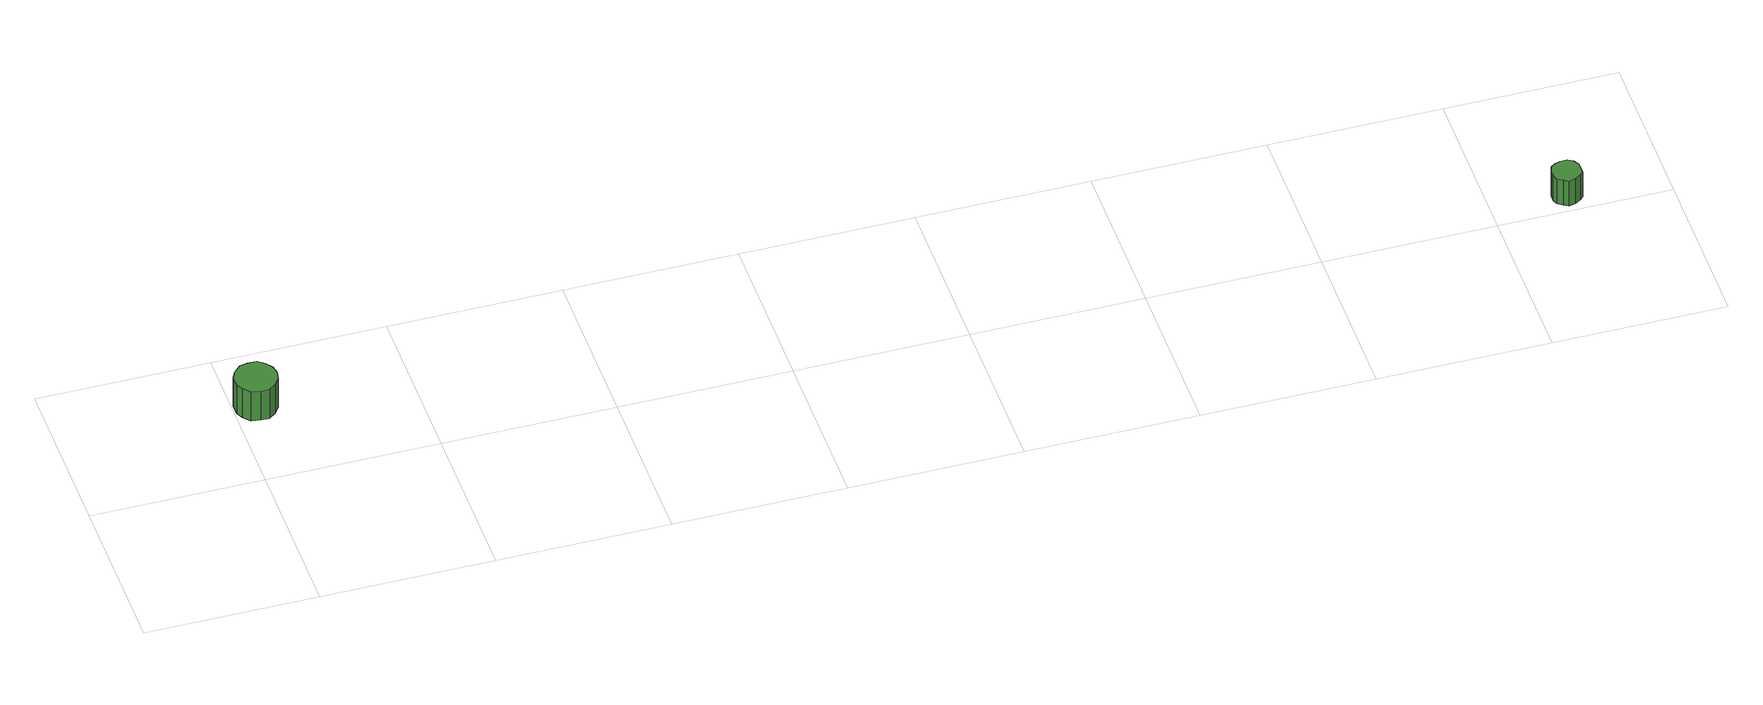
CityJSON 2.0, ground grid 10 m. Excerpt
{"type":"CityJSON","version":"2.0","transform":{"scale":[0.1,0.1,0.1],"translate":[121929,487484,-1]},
"CityObjects":{
"tree1":{"type":"SolitaryVegetationObject","attributes":{"function":"something"},"geometry":[{"type":"MultiSurface","lod":"1","boundaries":[[[0,1,2,3,4,5,6,7,8,9,10,11,12,13,14]],[[15,16,17,18,19,20,21,22,23,24,25,26,27,28,29]],[[0,29,28,1]],[[1,28,27,2]],[[2,27,26,3]],[[3,26,25,4]],[[4,25,24,5]],[[5,24,23,6]],[[6,23,22,7]],[[7,22,21,8]],[[8,21,20,9]],[[9,20,19,10]],[[10,19,18,11]],[[11,18,17,12]],[[12,17,16,13]],[[13,16,15,14]],[[14,15,29,0]]]}]},
"tree2":{"type":"SolitaryVegetationObject","attributes":{"function":"something"},"geometry":[{"type":"MultiSurface","lod":"1","boundaries":[[[30,31,32,33,34,35,36,37,38,39,40,41,42,43,44]],[[45,46,47,48,49,50,51,52,53,54,55,56,57,58,59]],[[30,59,58,31]],[[31,58,57,32]],[[32,57,56,33]],[[33,56,55,34]],[[34,55,54,35]],[[35,54,53,36]],[[36,53,52,37]],[[37,52,51,38]],[[38,51,50,39]],[[39,50,49,40]],[[40,49,48,41]],[[41,48,47,42]],[[42,47,46,43]],[[43,46,45,44]],[[44,45,59,30]]]}]}
},
"vertices":[
[25,59,28],[24,64,28],[21,68,28],[17,71,28],[12,71,28],[7,70,28],[3,66,28],[1,62,28],[1,56,28],[3,52,28],[7,48,28],[12,47,28],[17,47,28],[21,50,28],[24,54,28],[24,54,7],[21,50,7],[17,47,7],[12,47,7],[7,48,7],[3,52,7],[1,56,7],[1,62,7],[3,66,7],[7,70,7],[12,71,7],[17,71,7],[21,68,7],[24,64,7],[25,59,7],
[751,13,25],[751,16,25],[749,19,25],[746,21,25],[742,21,25],[739,20,25],[736,18,25],[735,15,25],[735,11,25],[736,8,25],[739,6,25],[742,4,25],[746,5,25],[749,7,25],[751,9,25],[751,9,7],[749,7,7],[746,5,7],[742,4,7],[739,6,7],[736,8,7],[735,11,7],[735,15,7],[736,18,7],[739,20,7],[742,21,7],[746,21,7],[749,19,7],[751,16,7],[751,13,7]
]}
